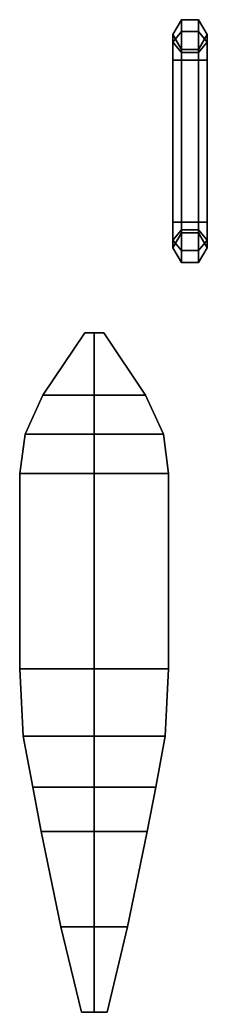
# Model space of a CAD drawing. Extents: x -5.6 to 5.5, y -31.2 to 9.6.
# Drawn here: x 3.26 to 5.45, y -2.07 to 9.57 of the extents above; entities that cross this region are included whole.
import ezdxf

# ---------------------------------------------------------------- set-up
doc = ezdxf.new("R2010")
doc.units = 0
doc.layers.add('BOATS', color=1, linetype='CONTINUOUS')

msp = doc.modelspace()

# ---------------------------------------------------------------- linework, layer by layer
at = {"layer": 'BOATS'}
for points in [[(5.05, 9.4, 5.68), (5.15, 9.573, 5.68), (5.15, 9.435, 5.345), (5.05, 9.312, 5.468)], [(5.05, 9.4, 6.05), (5.15, 9.573, 6.05), (5.15, 9.573, 5.68), (5.05, 9.4, 5.68)], [(5.05, 9.312, 6.262), (5.15, 9.435, 6.385), (5.15, 9.573, 6.05), (5.05, 9.4, 6.05)], [(5.15, 9.573, 5.68), (5.35, 9.573, 5.68), (5.35, 9.435, 5.345), (5.15, 9.435, 5.345)], [(5.15, 9.573, 6.05), (5.35, 9.573, 6.05), (5.35, 9.573, 5.68), (5.15, 9.573, 5.68)], [(5.15, 9.435, 6.385), (5.35, 9.435, 6.385), (5.35, 9.573, 6.05), (5.15, 9.573, 6.05)], [(5.35, 9.573, 5.68), (5.45, 9.4, 5.68), (5.45, 9.312, 5.468), (5.35, 9.435, 5.345)], [(5.35, 9.573, 6.05), (5.45, 9.4, 6.05), (5.45, 9.4, 5.68), (5.35, 9.573, 5.68)], [(5.35, 9.435, 6.385), (5.45, 9.312, 6.262), (5.45, 9.4, 6.05), (5.35, 9.573, 6.05)], [(5.05, 9.312, 5.468), (5.15, 9.435, 5.345), (5.15, 9.1, 5.207), (5.05, 9.1, 5.38)], [(5.05, 9.1, 6.35), (5.15, 9.1, 6.523), (5.15, 9.435, 6.385), (5.05, 9.312, 6.262)], [(5.15, 9.435, 5.345), (5.35, 9.435, 5.345), (5.35, 9.1, 5.207), (5.15, 9.1, 5.207)], [(5.15, 9.1, 6.523), (5.35, 9.1, 6.523), (5.35, 9.435, 6.385), (5.15, 9.435, 6.385)], [(5.35, 9.435, 5.345), (5.45, 9.312, 5.468), (5.45, 9.1, 5.38), (5.35, 9.1, 5.207)], [(5.35, 9.1, 6.523), (5.45, 9.1, 6.35), (5.45, 9.312, 6.262), (5.35, 9.435, 6.385)], [(5.15, 9.227, 5.68), (5.05, 9.4, 5.68), (5.05, 9.312, 5.468), (5.15, 9.19, 5.59)], [(5.15, 9.227, 6.05), (5.05, 9.4, 6.05), (5.05, 9.4, 5.68), (5.15, 9.227, 5.68)], [(5.15, 9.19, 6.14), (5.05, 9.312, 6.262), (5.05, 9.4, 6.05), (5.15, 9.227, 6.05)], [(5.45, 9.4, 5.68), (5.35, 9.227, 5.68), (5.35, 9.19, 5.59), (5.45, 9.312, 5.468)], [(5.45, 9.4, 6.05), (5.35, 9.227, 6.05), (5.35, 9.227, 5.68), (5.45, 9.4, 5.68)], [(5.45, 9.312, 6.262), (5.35, 9.19, 6.14), (5.35, 9.227, 6.05), (5.45, 9.4, 6.05)], [(5.15, 9.19, 5.59), (5.05, 9.312, 5.468), (5.05, 9.1, 5.38), (5.15, 9.1, 5.553)], [(5.15, 9.1, 6.177), (5.05, 9.1, 6.35), (5.05, 9.312, 6.262), (5.15, 9.19, 6.14)], [(5.15, 9.19, 5.59), (5.15, 9.19, 6.14), (5.15, 9.227, 6.05), (5.15, 9.227, 5.68)], [(5.15, 9.227, 5.68), (5.15, 9.227, 6.05), (5.15, 9.19, 6.14), (5.15, 9.19, 5.59)], [(5.35, 9.227, 6.05), (5.15, 9.227, 6.05), (5.15, 9.227, 5.68), (5.35, 9.227, 5.68)], [(5.35, 9.19, 6.14), (5.15, 9.19, 6.14), (5.15, 9.227, 6.05), (5.35, 9.227, 6.05)], [(5.35, 9.227, 5.68), (5.15, 9.227, 5.68), (5.15, 9.19, 5.59), (5.35, 9.19, 5.59)], [(5.45, 9.312, 5.468), (5.35, 9.19, 5.59), (5.35, 9.1, 5.553), (5.45, 9.1, 5.38)], [(5.45, 9.1, 6.35), (5.35, 9.1, 6.177), (5.35, 9.19, 6.14), (5.45, 9.312, 6.262)], [(5.05, 7.2, 5.38), (5.15, 7.2, 5.553), (5.15, 9.1, 5.553), (5.05, 9.1, 5.38)], [(5.15, 7.2, 5.207), (5.05, 7.2, 5.38), (5.05, 9.1, 5.38), (5.15, 9.1, 5.207)], [(5.15, 7.2, 6.177), (5.05, 7.2, 6.35), (5.05, 9.1, 6.35), (5.15, 9.1, 6.177)], [(5.05, 7.2, 6.35), (5.15, 7.2, 6.523), (5.15, 9.1, 6.523), (5.05, 9.1, 6.35)], [(5.15, 9.1, 5.553), (5.15, 9.1, 6.177), (5.15, 9.19, 6.14), (5.15, 9.19, 5.59)], [(5.15, 9.19, 5.59), (5.15, 9.19, 6.14), (5.15, 9.1, 6.177), (5.15, 9.1, 5.553)], [(5.35, 9.19, 5.59), (5.15, 9.19, 5.59), (5.15, 9.1, 5.553), (5.35, 9.1, 5.553)], [(5.35, 9.1, 6.177), (5.15, 9.1, 6.177), (5.15, 9.19, 6.14), (5.35, 9.19, 6.14)], [(5.15, 7.2, 5.553), (5.15, 7.2, 6.177), (5.15, 9.1, 6.177), (5.15, 9.1, 5.553)], [(5.15, 9.1, 5.553), (5.15, 9.1, 6.177), (5.15, 7.2, 6.177), (5.15, 7.2, 5.553)], [(5.15, 7.2, 5.553), (5.35, 7.2, 5.553), (5.35, 9.1, 5.553), (5.15, 9.1, 5.553)], [(5.35, 7.2, 5.207), (5.15, 7.2, 5.207), (5.15, 9.1, 5.207), (5.35, 9.1, 5.207)], [(5.35, 7.2, 6.177), (5.15, 7.2, 6.177), (5.15, 9.1, 6.177), (5.35, 9.1, 6.177)], [(5.15, 7.2, 6.523), (5.35, 7.2, 6.523), (5.35, 9.1, 6.523), (5.15, 9.1, 6.523)], [(5.35, 7.2, 5.553), (5.45, 7.2, 5.38), (5.45, 9.1, 5.38), (5.35, 9.1, 5.553)], [(5.45, 7.2, 5.38), (5.35, 7.2, 5.207), (5.35, 9.1, 5.207), (5.45, 9.1, 5.38)], [(5.45, 7.2, 6.35), (5.35, 7.2, 6.177), (5.35, 9.1, 6.177), (5.45, 9.1, 6.35)], [(5.35, 7.2, 6.523), (5.45, 7.2, 6.35), (5.45, 9.1, 6.35), (5.35, 9.1, 6.523)], [(5.15, 7.2, 5.553), (5.05, 7.2, 5.38), (5.05, 6.988, 5.468), (5.15, 7.11, 5.59)], [(5.05, 7.2, 5.38), (5.15, 7.2, 5.207), (5.15, 6.865, 5.345), (5.05, 6.988, 5.468)], [(5.05, 6.988, 6.262), (5.15, 6.865, 6.385), (5.15, 7.2, 6.523), (5.05, 7.2, 6.35)], [(5.15, 7.11, 6.14), (5.05, 6.988, 6.262), (5.05, 7.2, 6.35), (5.15, 7.2, 6.177)], [(5.15, 7.11, 5.59), (5.05, 6.988, 5.468), (5.05, 6.9, 5.68), (5.15, 7.073, 5.68)], [(5.15, 7.073, 6.05), (5.05, 6.9, 6.05), (5.05, 6.988, 6.262), (5.15, 7.11, 6.14)], [(5.15, 7.2, 5.553), (5.15, 7.2, 6.177), (5.15, 7.11, 6.14), (5.15, 7.11, 5.59)], [(5.15, 7.11, 5.59), (5.15, 7.11, 6.14), (5.15, 7.2, 6.177), (5.15, 7.2, 5.553)], [(5.35, 7.2, 5.553), (5.15, 7.2, 5.553), (5.15, 7.11, 5.59), (5.35, 7.11, 5.59)], [(5.15, 7.2, 5.207), (5.35, 7.2, 5.207), (5.35, 6.865, 5.345), (5.15, 6.865, 5.345)], [(5.15, 6.865, 6.385), (5.35, 6.865, 6.385), (5.35, 7.2, 6.523), (5.15, 7.2, 6.523)], [(5.35, 7.11, 6.14), (5.15, 7.11, 6.14), (5.15, 7.2, 6.177), (5.35, 7.2, 6.177)], [(5.15, 7.073, 5.68), (5.15, 7.073, 6.05), (5.15, 7.11, 6.14), (5.15, 7.11, 5.59)], [(5.15, 7.11, 5.59), (5.15, 7.11, 6.14), (5.15, 7.073, 6.05), (5.15, 7.073, 5.68)], [(5.35, 7.073, 6.05), (5.15, 7.073, 6.05), (5.15, 7.11, 6.14), (5.35, 7.11, 6.14)], [(5.35, 7.11, 5.59), (5.15, 7.11, 5.59), (5.15, 7.073, 5.68), (5.35, 7.073, 5.68)], [(5.45, 7.2, 5.38), (5.35, 7.2, 5.553), (5.35, 7.11, 5.59), (5.45, 6.988, 5.468)], [(5.35, 7.2, 5.207), (5.45, 7.2, 5.38), (5.45, 6.988, 5.468), (5.35, 6.865, 5.345)], [(5.35, 6.865, 6.385), (5.45, 6.988, 6.262), (5.45, 7.2, 6.35), (5.35, 7.2, 6.523)], [(5.45, 6.988, 6.262), (5.35, 7.11, 6.14), (5.35, 7.2, 6.177), (5.45, 7.2, 6.35)], [(5.45, 6.988, 5.468), (5.35, 7.11, 5.59), (5.35, 7.073, 5.68), (5.45, 6.9, 5.68)], [(5.45, 6.9, 6.05), (5.35, 7.073, 6.05), (5.35, 7.11, 6.14), (5.45, 6.988, 6.262)], [(5.05, 6.9, 6.05), (5.15, 7.073, 6.05), (5.15, 7.073, 5.68), (5.05, 6.9, 5.68)], [(5.05, 6.988, 5.468), (5.15, 6.865, 5.345), (5.15, 6.727, 5.68), (5.05, 6.9, 5.68)], [(5.05, 6.9, 6.05), (5.15, 6.727, 6.05), (5.15, 6.865, 6.385), (5.05, 6.988, 6.262)], [(5.15, 7.073, 6.05), (5.35, 7.073, 6.05), (5.35, 7.073, 5.68), (5.15, 7.073, 5.68)], [(5.35, 7.073, 6.05), (5.45, 6.9, 6.05), (5.45, 6.9, 5.68), (5.35, 7.073, 5.68)], [(5.35, 6.865, 5.345), (5.45, 6.988, 5.468), (5.45, 6.9, 5.68), (5.35, 6.727, 5.68)], [(5.35, 6.727, 6.05), (5.45, 6.9, 6.05), (5.45, 6.988, 6.262), (5.35, 6.865, 6.385)], [(5.15, 6.727, 6.05), (5.05, 6.9, 6.05), (5.05, 6.9, 5.68), (5.15, 6.727, 5.68)], [(5.45, 6.9, 6.05), (5.35, 6.727, 6.05), (5.35, 6.727, 5.68), (5.45, 6.9, 5.68)], [(5.15, 6.865, 5.345), (5.35, 6.865, 5.345), (5.35, 6.727, 5.68), (5.15, 6.727, 5.68)], [(5.15, 6.727, 6.05), (5.35, 6.727, 6.05), (5.35, 6.865, 6.385), (5.15, 6.865, 6.385)], [(5.35, 6.727, 6.05), (5.15, 6.727, 6.05), (5.15, 6.727, 5.68), (5.35, 6.727, 5.68)], [(3.53, 5.17, 6.31), (4.02, 5.9, 6.38), (4.13, 5.9, 6.17), (4.13, 5.17, 5.16)], [(4.13, 5.17, 5.16), (4.13, 5.9, 6.17), (4.02, 5.9, 6.38), (3.53, 5.17, 6.31)], [(4.24, 5.9, 6.38), (4.02, 5.9, 6.38), (4.13, 5.9, 6.17)], [(4.13, 5.9, 6.17), (4.13, 5.9, 6.17), (4.02, 5.9, 6.38), (4.24, 5.9, 6.38)], [(4.13, 5.17, 5.16), (4.13, 5.9, 6.17), (4.24, 5.9, 6.38), (4.73, 5.17, 6.31)], [(4.73, 5.17, 6.31), (4.24, 5.9, 6.38), (4.13, 5.9, 6.17), (4.13, 5.17, 5.16)], [(4.13, 4.71, 5.1), (4.13, 5.17, 5.16), (3.53, 5.17, 6.31), (3.32, 4.71, 6.25)], [(3.32, 4.71, 6.25), (3.53, 5.17, 6.31), (4.13, 5.17, 5.16), (4.13, 4.71, 5.1)], [(4.94, 4.71, 6.25), (4.73, 5.17, 6.31), (4.13, 5.17, 5.16), (4.13, 4.71, 5.1)], [(4.13, 4.71, 5.1), (4.13, 5.17, 5.16), (4.73, 5.17, 6.31), (4.94, 4.71, 6.25)], [(4.13, 4.25, 5.07), (4.13, 4.71, 5.1), (3.32, 4.71, 6.25), (3.26, 4.25, 6.23)], [(3.26, 4.25, 6.23), (3.32, 4.71, 6.25), (4.13, 4.71, 5.1), (4.13, 4.25, 5.07)], [(5, 4.25, 6.23), (4.94, 4.71, 6.25), (4.13, 4.71, 5.1), (4.13, 4.25, 5.07)], [(4.13, 4.25, 5.07), (4.13, 4.71, 5.1), (4.94, 4.71, 6.25), (5, 4.25, 6.23)], [(3.26, 1.96, 6.15), (3.26, 4.25, 6.23), (4.13, 4.25, 5.07), (4.13, 1.96, 5.14)], [(4.13, 1.96, 5.14), (4.13, 4.25, 5.07), (3.26, 4.25, 6.23), (3.26, 1.96, 6.15)], [(4.13, 1.96, 5.14), (4.13, 4.25, 5.07), (5, 4.25, 6.23), (5, 1.96, 6.15)], [(5, 1.96, 6.15), (5, 4.25, 6.23), (4.13, 4.25, 5.07), (4.13, 1.96, 5.14)], [(3.3, 1.17, 6.16), (3.26, 1.96, 6.15), (4.13, 1.96, 5.14), (4.13, 1.17, 5.16)], [(4.13, 1.17, 5.16), (4.13, 1.96, 5.14), (3.26, 1.96, 6.15), (3.3, 1.17, 6.16)], [(4.13, 1.17, 5.16), (4.13, 1.96, 5.14), (5, 1.96, 6.15), (4.96, 1.17, 6.16)], [(4.96, 1.17, 6.16), (5, 1.96, 6.15), (4.13, 1.96, 5.14), (4.13, 1.17, 5.16)], [(3.41, 0.57, 6.19), (3.3, 1.17, 6.16), (4.13, 1.17, 5.16), (4.13, 0.57, 5.17)], [(4.13, 0.57, 5.17), (4.13, 1.17, 5.16), (3.3, 1.17, 6.16), (3.41, 0.57, 6.19)], [(4.13, 0.57, 5.17), (4.13, 1.17, 5.16), (4.96, 1.17, 6.16), (4.85, 0.57, 6.19)], [(4.85, 0.57, 6.19), (4.96, 1.17, 6.16), (4.13, 1.17, 5.16), (4.13, 0.57, 5.17)], [(3.51, 0.05, 6.22), (3.41, 0.57, 6.19), (4.13, 0.57, 5.17), (4.13, 0.05, 5.32)], [(4.13, 0.05, 5.32), (4.13, 0.57, 5.17), (3.41, 0.57, 6.19), (3.51, 0.05, 6.22)], [(4.13, 0.05, 5.32), (4.13, 0.57, 5.17), (4.85, 0.57, 6.19), (4.75, 0.05, 6.22)], [(4.75, 0.05, 6.22), (4.85, 0.57, 6.19), (4.13, 0.57, 5.17), (4.13, 0.05, 5.32)], [(4.13, -1.07, 5.6), (4.13, 0.05, 5.32), (3.51, 0.05, 6.22), (3.74, -1.07, 6.29)], [(3.74, -1.07, 6.29), (3.51, 0.05, 6.22), (4.13, 0.05, 5.32), (4.13, -1.07, 5.6)], [(4.52, -1.07, 6.29), (4.75, 0.05, 6.22), (4.13, 0.05, 5.32), (4.13, -1.07, 5.6)], [(4.13, -1.07, 5.6), (4.13, 0.05, 5.32), (4.75, 0.05, 6.22), (4.52, -1.07, 6.29)], [(4.13, -2.07, 5.95), (4.13, -1.07, 5.6), (3.74, -1.07, 6.29), (3.98, -2.07, 6.31)], [(3.98, -2.07, 6.31), (3.74, -1.07, 6.29), (4.13, -1.07, 5.6), (4.13, -2.07, 5.95)], [(4.28, -2.07, 6.31), (4.52, -1.07, 6.29), (4.13, -1.07, 5.6), (4.13, -2.07, 5.95)], [(4.13, -2.07, 5.95), (4.13, -1.07, 5.6), (4.52, -1.07, 6.29), (4.28, -2.07, 6.31)], [(4.28, -2.07, 6.31), (3.98, -2.07, 6.31), (4.13, -2.07, 5.95)], [(4.13, -2.07, 5.95), (4.13, -2.07, 5.95), (3.98, -2.07, 6.31), (4.28, -2.07, 6.31)]]:
    msp.add_3dface(points, dxfattribs=at)

doc.saveas('drawing.dxf')
